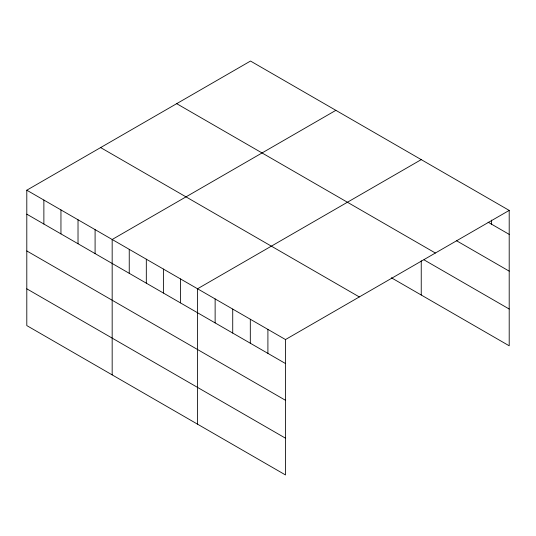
<?xml version="1.0" encoding="UTF-8"?>
<svg xmlns="http://www.w3.org/2000/svg" width="536" height="536" viewBox="0 0 536 536"><rect width="100%" height="100%" fill="white"/><g stroke="black" fill="none" stroke-linecap="round" stroke-linejoin="round"><path stroke-width="0.8" d="M26.8 190.2L285.494 339.556L285.494 474.95L26.8 325.593L26.8 190.2L250.506 61.05L509.2 210.407L509.2 345.8L391.36 277.769M335.871 110.336L112.171 239.492L112.171 374.885M421.242 159.621L197.543 288.777L197.543 424.17M285.494 339.556L509.2 210.407M488.088 222.192L509.2 234.379M456.424 240.677L509.2 271.149M176.679 103.669L435.379 253.025M424.056 259.873L509.2 309.031M100.621 147.581L359.321 296.937M26.8 214.172L285.494 363.535M26.8 250.942L285.494 400.298M26.8 288.824L285.494 438.187M491.606 220.088L491.606 224.222M421.242 260.757L421.242 295.014M267.906 329.406L267.906 353.378M250.312 319.248L250.312 343.221M232.725 309.091L232.725 333.064M215.13 298.934L215.13 322.906M180.465 278.921L180.465 302.894M163.393 269.065L163.393 293.038M146.315 259.203L146.315 283.175M129.243 249.347L129.243 273.32M95.093 229.629L95.093 253.608M78.022 219.773L78.022 243.746M60.95 209.918L60.95 233.89M43.872 200.062L43.872 224.035"/></g></svg>
